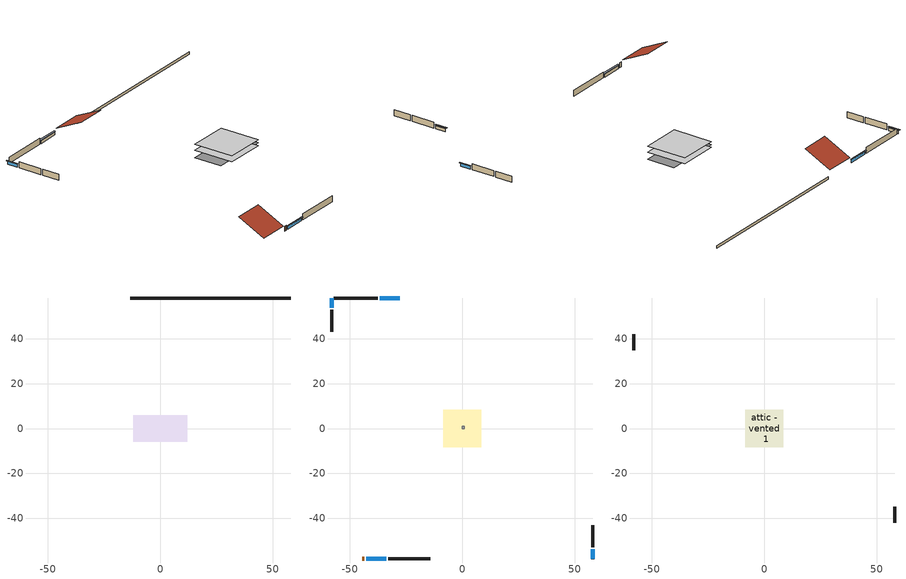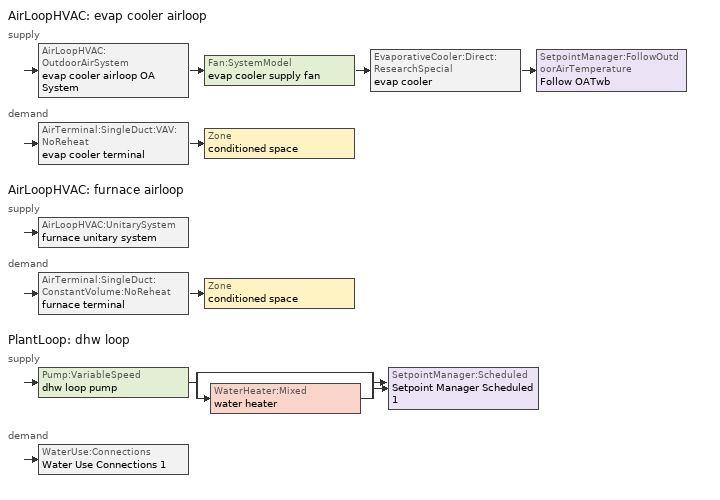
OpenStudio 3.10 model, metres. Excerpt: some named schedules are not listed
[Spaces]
crawlspace - unvented 1
 floor foundation (Slab1 construction): -11.91,-5.96 -11.91,5.96 11.91,5.96 11.91,-5.96 z-0.91
 wall foundation (FoundationWall1 construction): 58.06,58.06 -13.41,58.06 z-0.91:0
conditioned space 1
 floor to crawlspace - unvented 1 (Floor1 construction): -8.42,-8.42 -8.42,8.42 8.42,8.42 8.42,-8.42 z0
 wall outside (Wall1 construction): -37.59,58.06 -57.13,58.06 z0:2.44
 wall outside (Wall2 construction): 58.06,-52.73 58.06,-42.96 z0:2.44
 wall outside (Wall3 construction): -32.96,-58.06 -14.19,-58.06 z0:2.44
 wall outside (Wall4 construction): -58.06,52.73 -58.06,42.96 z0:2.44
 wall outside (AdiabaticWallConstruction): -27.86,58.06 -36.66,58.06 / 58.06,-58.06 58.06,-53.66 / -42.69,-58.06 -33.89,-58.06 / -58.06,58.06 -58.06,53.66 z0:1.19
 wall outside (AdiabaticWallConstruction 1): -44.53,-58.06 -43.62,-58.06 z0:2.03
 window (WindowConstruction): -27.86,58.06 -36.66,58.06 z0:1.19
 window (WindowConstruction 1): 58.06,-58.06 58.06,-53.66 z0:1.19
 window (WindowConstruction 2): -42.69,-58.06 -33.89,-58.06 z0:1.19
 window (WindowConstruction 3): -58.06,58.06 -58.06,53.66 z0:1.19
 door (Door): -44.53,-58.06 -43.62,-58.06 z0:2.03
furnace airloop ret air space
 floor adiabatic (AdiabaticConst): 0,0 0,1 1,1 1,0 z0
 wall adiabatic (AdiabaticConst): 0,1 0,0 1,0 1,1 0,1 z0:1
 ceiling adiabatic (AdiabaticConst): 1,0 1,1 0,1 0,0 z1
attic - vented 1
 floor to conditioned space 1 (Floor2 construction Reversed): -8.42,-8.42 -8.42,8.42 8.42,8.42 8.42,-8.42 z2.44
 wall outside (Wall5 construction): 58.06,-42.03 58.06,-34.76 z0:2.44
 wall outside (Wall6 construction): -58.06,42.03 -58.06,34.76 z0:2.44
 roof outside (Roof1 construction): -26.93,58.06,2.44 -26.93,46.79,8.07 -14.34,46.79,8.07 -14.34,58.06,2.44
 roof outside (Roof2 construction): -45.46,-58.06,2.44 -45.46,-46.79,8.07 -58.06,-46.79,8.07 -58.06,-58.06,2.44
shading: -36.97,58.06 -27.56,58.06 -27.56,58.67 -36.97,58.67 z1.49; 58.06,-53.35 58.06,-58.36 58.67,-58.36 58.67,-53.35 z1.49; -33.58,-58.06 -42.99,-58.06 -42.99,-58.67 -33.58,-58.67 z1.49; -58.06,53.35 -58.06,58.36 -58.67,58.36 -58.67,53.35 z1.49
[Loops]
AirLoopHVAC 'evap cooler airloop'
 supply: AirLoopHVAC:OutdoorAirSystem 'evap cooler airloop OA System' > Fan:SystemModel 'evap cooler supply fan' > EvaporativeCooler:Direct:ResearchSpecial 'evap cooler' > SetpointManager:FollowOutdoorAirTemperature 'Follow OATwb'
 demand: AirTerminal:SingleDuct:VAV:NoReheat 'evap cooler terminal' > Zone 'conditioned space'
AirLoopHVAC 'furnace airloop'
 supply: AirLoopHVAC:UnitarySystem 'furnace unitary system'
 demand: AirTerminal:SingleDuct:ConstantVolume:NoReheat 'furnace terminal' > Zone 'conditioned space'
PlantLoop 'dhw loop'
 supply: Pump:VariableSpeed 'dhw loop pump' > split
  | bypass
  | WaterHeater:Mixed 'water heater'
  join > SetpointManager:Scheduled 'Setpoint Manager Scheduled 1'
 demand: WaterUse:Connections 'Water Use Connections 1'
[Site]
Buffalo Niagara Intl Ap_NY: Latitude {deg}=42.93; Longitude {deg}=-78.73; Time Zone {hr}=-5; Elevation {m}=215; Terrain=Suburbs; Keep Site Location Information=Yes
[Site:GroundTemperature:Shallow]
4.30207, 2.29327, 2.1324, 3.08568, 6.91256, 10.7216, 14.0239, 16.1158, 16.2935, 14.5921, 11.374, 7.68183
[Site:WaterMainsTemperature]
Calculation Method=Schedule; Temperature Schedule=mains temperature schedule
[Building]
Building 1
[Material] Roughness=Rough
Name | Thickness {m} | Conductivity {W/m-K} | Density {kg/m3} | Specific Heat {J/kg-K} | Thermal Absorptance | Solar Absorptance | Visible Absorptance
asphalt or fiberglass shingles | 0.00635 | 0.162714 | 1121.4 | 1465.45 | 0.9 | 0.85 | 0.85
roof rigid ins | 0.00281632 | 0.029427 | 32.04 | 1214.23 | 0.9 | 0.7 | 0.7
osb sheathing 0.5 in. | 0.0127 | 0.115458 | 512.64 | 1214.23 | 0.9 | 0.6 | 0.6
wood siding | 0.0254 | 0.102417 | 544.68 | 1172.36 | 0.9 | 0.7 | 0.7
osb sheathing 0.5 in. 1 | 0.0127 | 0.115458 | 512.64 | 1214.23 | 0.9 | 0.7 | 0.7
wall stud and cavity | 0.1397 | 0.0929022 | 139.0536 | 1170.24 | 0.9 | 0.7 | 0.7
gypsum board | 0.0127 | 0.160291 | 801 | 837.4 | 0.9 | 0.6 | 0.6
wall stud and cavity 1 | 0.1397 | 0.727959 | 139.0536 | 1170.24 | 0.9 | 0.6 | 0.6
floor stud and cavity | 0.1397 | 0.21683 | 92.3553 | 1139.71 | 0.9 | 0.7 | 0.7
floor rigid ins | 0.103632 | 0.029427 | 32.04 | 1214.23 | 0.9 | 0.7 | 0.7
osb sheathing 0.75 in. | 0.01905 | 0.115458 | 512.64 | 1214.23 | 0.9 | 0.7 | 0.7
floor covering | 0.0127 | 0.0433444 | 54.468 | 1339.84 | 0.9 | 0.6 | 0.6
ceiling loosefill ins | 0.169333 | 0.0480833 | 16.02 | 1046.75 | 0.9 | 0.7 | 0.7
ceiling stud and cavity | 0.1397 | 0.0824711 | 65.682 | 1177.47 | 0.9 | 0.7 | 0.7
concrete 8.0 in. | 0.2032 | 1.803125 | 2242.8 | 837.4 | 0.9 | 0.7 | 0.7
soil 0.5 in. | 0.0127 | 1.731 | 1842.3 | 418.7 | 0.9 | 0.7 | 0.7
wood siding 1; wood siding 2 | 0.0254 | 0.102417 | 544.68 | 1172.36
wall rigid ins | 0.512978 | 0.029427 | 32.04 | 1214.23 | 0.9 | 0.7 | 0.7
wall stud and cavity 2 | 0.0889 | 0.380278 | 52.3479 | 1209.89 | 0.9 | 0.7 | 0.7
door material | 0.04445 | 0.0716541 | 512.64 | 1214.23 | 0.9 | 0.7 | 0.7
wall stud and cavity 3 | 0.0889 | 0.391764 | 83.0341 | 1211.67 | 0.9 | 0.7 | 0.7
furniture material conditioned space 1 | 0.1524 | 0.115458 | 640.8 | 1214.23 | 0.9 | 0.6 | 0.6
[Construction]
Roof1 construction; Roof2 construction: asphalt or fiberglass shingles, roof rigid ins, osb sheathing 0.5 in.
Wall1 construction; Wall2 construction; Wall3 construction; Wall4 construction: wood siding, osb sheathing 0.5 in. 1, wall stud and cavity, gypsum board
Wall5 construction; Wall6 construction: wood siding, osb sheathing 0.5 in. 1, wall stud and cavity 1
Floor1 construction: floor stud and cavity, floor rigid ins, osb sheathing 0.75 in., floor covering
Floor2 construction Reversed: gypsum board, ceiling stud and cavity, ceiling loosefill ins
FoundationWall1 construction: concrete 8.0 in.
Slab1 construction: soil 0.5 in.
WindowConstruction; WindowConstruction 1; WindowConstruction 2; WindowConstruction 3: WindowMaterial
AdiabaticWallConstruction: wood siding 1, wall rigid ins, wall stud and cavity 2, gypsum board
Door: door material
AdiabaticWallConstruction 1: wood siding 2, wall rigid ins, wall stud and cavity 2, gypsum board
PartitionWallConstruction: gypsum board, wall stud and cavity 3, gypsum board
furniture construction conditioned space 1: furniture material conditioned space 1
AdiabaticConst: Adiabatic
[WindowMaterial:SimpleGlazingSystem]
WindowMaterial: U-Factor {W/m2-K}=2.10086; Solar Heat Gain Coefficient=0.3
[Material:NoMass]
Adiabatic: Roughness=Rough; Thermal Resistance {m2-K/W}=176.1
[ThermalZone] Multiplier=1; Use Ideal Air Loads=No
Name | Volume {m3} | Thermostat
conditioned space | 692.064 | conditioned space temperature setpoint
attic - vented | 356.391
crawlspace - unvented | 259.524
furnace airloop ret air zone | 1
[Sizing:Zone] Zone Cooling Design Supply Air Temperature Input Method=SupplyAirTemperature; Zone Cooling Design Supply Air Temperature {C}=14; Zone Cooling Design Supply Air Temperature Difference {deltaC}=11.11; Zone Heating Design Supply Air Temperature Input Method=SupplyAirTemperature; Zone Heating Design Supply Air Temperature {C}=40; Zone Heating Design Supply Air Temperature Difference {deltaC}=11.11; Zone Cooling Design Supply Air Humidity Ratio {kg-H2O/kg-air}=0.0085; Zone Heating Design Supply Air Humidity Ratio {kg-H2O/kg-air}=0.008; Cooling Design Air Flow Method=DesignDay; Heating Design Air Flow Method=DesignDay; Account for Dedicated Outdoor Air System=No; Dedicated Outdoor Air System Control Strategy=NeutralSupplyAir; Dedicated Outdoor Air Low Setpoint Temperature for Design {C}=autosize; Dedicated Outdoor Air High Setpoint Temperature for Design {C}=autosize; Zone Load Sizing Method=Sensible Load Only No Latent Load; Zone Latent Cooling Design Supply Air Humidity Ratio Input Method=HumidityRatioDifference; Zone Cooling Design Supply Air Humidity Ratio Difference {kgWater/kgDryAir}=0.005; Zone Latent Heating Design Supply Air Humidity Ratio Input Method=HumidityRatioDifference; Zone Humidification Design Supply Air Humidity Ratio Difference {kgWater/kgDryAir}=0.005; Sizing Option=Coincident
conditioned space; attic - vented; crawlspace - unvented; furnace airloop ret air zone
[Zone equipment]
conditioned space: evap cooler terminal, furnace terminal
[Space]
Name | Thermal Zone | Volume {m3}
conditioned space 1 | conditioned space | 692.064
attic - vented 1 | attic - vented | 356.391
crawlspace - unvented 1 | crawlspace - unvented | 259.524
furnace airloop ret air space | furnace airloop ret air zone
[ThermostatSetpoint:DualSetpoint]
conditioned space temperature setpoint: Heating Setpoint Temperature Schedule=heating setpoint; Cooling Setpoint Temperature Schedule=cooling setpoint; Temperature Difference Between Cutout And Setpoint {deltaC}=0
[Foundation:Kiva]
Foundation Kiva 1: Initial Indoor Air Temperature {C}=0.1092; Wall Height Above Grade {m}=0; Wall Depth Below Slab {m}=0.2032
[Foundation:Kiva:Settings]
Soil Conductivity {W/m-K}=1.731; Soil Density {kg/m3}=1842.3; Soil Specific Heat {J/kg-K}=418.7; Ground Solar Absorptivity=0.9; Ground Thermal Absorptivity=0.9; Ground Surface Roughness {m}=0.03; Far-Field Width {m}=40; Deep-Ground Boundary Condition=ZeroFlux; Deep-Ground Depth {m}=40; Minimum Cell Dimension {m}=0.2; Maximum Cell Growth Coefficient=3; Simulation Timestep=Timestep
[SurfaceProperty:ExposedFoundationPerimeter]
Slab1: Exposed Perimeter Calculation Method=TotalExposedPerimeter; Total Exposed Perimeter {m}=71.46544
[SurfaceProperty:IncidentSolarMultiplier] Incident Solar Multiplier=1; Incident Solar Multiplier Schedule=trans schedule winter=0.857 summer=0.857
Window1; Window2; Window3; Window4
[InternalMass:Definition] Design Level Calculation Method=SurfaceArea
Name | Construction | Surface Area {m2}
partition wall mass | PartitionWallConstruction | 283.819
furniture mass conditioned space 1 | furniture construction conditioned space 1 | 113.528
[InternalMass] Space or SpaceType=conditioned space 1; Multiplier=1
Name | Internal Mass Definition
partition wall mass | partition wall mass
furniture mass conditioned space 1 | furniture mass conditioned space 1
[EvaporativeCooler:Direct:ResearchSpecial]
evap cooler: Availability Schedule=Always On Discrete; Cooler Design Effectiveness=0.72; Recirculating Water Pump Power Consumption {W}=0; Primary Air Design Flow Rate {m3/s}=2.8836; Drift Loss Fraction=0; Blowdown Concentration Ratio=0; Water Pump Power Sizing Factor {W/(m3/s)}=0.1; Evaporative Operation Minimum Drybulb Temperature=0; Evaporative Operation Maximum Limit Wetbulb Temperature=50; Evaporative Operation Maximum Limit Drybulb Temperature=50
[AirLoopHVAC] Availability Schedule=Always On Discrete; Design Return Air Flow Fraction of Supply Air Flow=1
Name | Design Supply Air Flow Rate {m3/s}
evap cooler airloop | 2.8836
furnace airloop | 0.819301
[Sizing:System] Central Heating Maximum System Air Flow Ratio=0.3; Preheat Design Temperature {C}=7; Preheat Design Humidity Ratio {kg-H2O/kg-Air}=0.008; Precool Design Temperature {C}=12.8; Precool Design Humidity Ratio {kg-H2O/kg-Air}=0.008; Central Cooling Design Supply Air Temperature {C}=12.8; Central Heating Design Supply Air Temperature {C}=16.7; 100% Outdoor Air in Cooling=Yes; 100% Outdoor Air in Heating=Yes; Central Cooling Design Supply Air Humidity Ratio {kg-H2O/kg-Air}=0.0085; Zone Maximum Outdoor Air Fraction=1; Cooling Supply Air Flow Rate Per Floor Area {m3/s-m2}=0.00996765; Cooling Fraction of Autosized Cooling Supply Air Flow Rate=1; Cooling Supply Air Flow Rate Per Unit Cooling Capacity {m3/s-W}=3.94755e-05; Heating Supply Air Flow Rate Per Floor Area {m3/s-m2}=0.00996765; Heating Fraction of Autosized Heating Supply Air Flow Rate=1; Heating Fraction of Autosized Cooling Supply Air Flow Rate=1; Heating Supply Air Flow Rate Per Unit Heating Capacity {m3/s-W}=3.15882e-05; Cooling Design Capacity Method=CoolingDesignCapacity; Cooling Design Capacity {W}=autosize; Cooling Design Capacity Per Floor Area {W/m2}=234.7; Fraction of Autosized Cooling Design Capacity=1; Heating Design Capacity Method=HeatingDesignCapacity; Heating Design Capacity {W}=autosize; Heating Design Capacity Per Floor Area {W/m2}=157; Fraction of Autosized Heating Design Capacity=1; Central Cooling Capacity Control Method=OnOff; Occupant Diversity=autosize
evap cooler airloop; furnace airloop
[AirTerminal:SingleDuct:VAV:NoReheat]
evap cooler terminal: Availability Schedule=Always On Discrete; Maximum Air Flow Rate {m3/s}=2.8836; Zone Minimum Air Flow Input Method=Constant; Constant Minimum Air Flow Fraction=0; Fixed Minimum Air Flow Rate {m3/s}=0; Control For Outdoor Air=No
[Fan:SystemModel] Availability Schedule=Always On Discrete; Speed Control Method=Discrete; Electric Power Minimum Flow Rate Fraction=0.2; Design Pressure Rise {Pa}=500; Motor Efficiency=1; Motor In Air Stream Fraction=1; Design Electric Power Consumption {W}=autosize; Design Power Sizing Method=PowerPerFlow; Electric Power Per Unit Flow Rate Per Unit Pressure {W-s/m3-Pa}=1.66667; Fan Total Efficiency=0.7; Motor Loss Radiative Fraction=0; Speed Flow Fraction 1=1; Speed Electric Power Fraction 1=1
Name | Design Maximum Air Flow Rate {m3/s} | Electric Power Per Unit Flow Rate {W/(m3/s)}
evap cooler supply fan | 2.8836 | 471.801
furnace supply fan | 0.819301 | 1059.44
[EnergyManagementSystem:Sensor]
Name | Output Variable or Output Meter Index Key | Output Variable or Output Meter
evap_cooler_supply_fan_s | evap cooler supply fan | Fan Electricity Energy
evap_cooler_s | evap cooler | Evaporative Cooler Water Volume
furnace_supply_fan_s | furnace supply fan | Fan Electricity Energy
furnace_htg_coil_s | furnace htg coil | Heating Coil Heating Energy
water_heater_energy | water heater | Water Heater FuelOilNo2 Rate
water_heater_on_cycle_parasitic | water heater | Water Heater On Cycle Parasitic Electricity Rate
water_heater_off_cycle_parasitic | water heater | Water Heater Off Cycle Parasitic Electricity Rate
fridge_tin_s; tin_s | conditioned space | Zone Mean Air Temperature
out_pb_s |  | Site Outdoor Air Barometric Pressure
out_wt_s |  | Site Outdoor Air Humidity Ratio
win_s | conditioned space | Zone Air Humidity Ratio
site_vw_s |  | Site Wind Speed
tout_s | conditioned space | Zone Outdoor Air Drybulb Temperature
cool_season | cooling season schedule | Schedule Value
furnace_airloop_Fan_RTF_s | furnace supply fan | Fan Runtime Fraction
evap_cooler_airloop_Fan_RTF_s | evap cooler supply fan | Fan Runtime Fraction
furnace_airloop_AH_MFR_s | Node 15 | System Node Mass Flow Rate
furnace_airloop_AH_VFR_s | Node 15 | System Node Current Density Volume Flow Rate
furnace_airloop_AH_Tout_s | Node 15 | System Node Temperature
furnace_airloop_AH_Wout_s | Node 15 | System Node Humidity Ratio
furnace_airloop_RA_T_s | Node 18 | System Node Temperature
furnace_airloop_Ra_W_s | Node 18 | System Node Humidity Ratio
furnace_airloop_0_DZ_T_s | crawlspace - unvented | Zone Air Temperature
furnace_airloop_0_DZ_W_s | crawlspace - unvented | Zone Mean Air Humidity Ratio
natural_vent_s | natural vent schedule | Schedule Value
htg_sp_s | heating setpoint | Schedule Value
clg_sp_s | cooling setpoint | Schedule Value
mech_vent_range_fan_0_sch_s | mech vent range fan 0 schedule | Schedule Value
mech_vent_bath_fan_0_sch_s | mech vent bath fan 0 schedule | Schedule Value
clothes_dryer_exhaust_0_sch_s | clothes_dryer | Schedule Value
conditioned_space_htg_unmet_s | conditioned space | Zone Heating Setpoint Not Met Time
conditioned_space_clg_unmet_s | conditioned space | Zone Cooling Setpoint Not Met Time
htg_load_cond |  | Heating:EnergyTransfer:Zone:CONDITIONED SPACE
clg_load_cond |  | Cooling:EnergyTransfer:Zone:CONDITIONED SPACE
htg_load_duct |  | Heating:EnergyTransfer:Zone:FURNACE AIRLOOP RET AIR ZONE
clg_load_duct |  | Cooling:EnergyTransfer:Zone:FURNACE AIRLOOP RET AIR ZONE
[EnergyManagementSystem:Program]
evap_cooler_supply_fan_disaggregate_program: Set evap_cooler_supply_fan_clg = 0; If evap_cooler_s > 0; Set evap_cooler_supply_fan_clg = evap_cooler_supply_fan_s; EndIf
furnace_supply_fan_disaggregate_program: Set furnace_supply_fan_primary_htg = 0; If furnace_htg_coil_s > 0; Set furnace_supply_fan_primary_htg = furnace_supply_fan_s; EndIf
water_heater_EC_adj: If WarmupFlag == 0; Set dhw_e_cons = water_heater_energy + water_heater_on_cycle_parasitic + water_heater_off_cycle_parasitic; Set water_heater_ec_adj_act = 0.0 * dhw_e_cons / 1; EndIf
fridge_schedule_program: Set Tin = fridge_tin_s*(9.0/5.0)+32.0; Set fridge_schedule_act = 0; If (Hour == 0); Set fridge_schedule_act = (-0.487+0.019*Tin); ElseIf (Hour == 1); Set fridge_schedule_act = (-0.34+0.016*Tin); ElseIf (Hour == 2); Set fridge_schedule_act = (-0.37+0.017*Tin); ElseIf (Hour == 3); Set fridge_schedule_act = (-0.361+0.016*Tin); ElseIf (Hour == 4); Set fridge_schedule_act = (-0.515+0.018*Tin); ElseIf (Hour == 5); Set fridge_schedule_act = (-0.684+0.021*Tin); ElseIf (Hour == 6); Set fridge_schedule_act = (-0.471+0.019*Tin); ElseIf (Hour == 7); Set fridge_schedule_act = (-0.159+0.015*Tin); ElseIf (Hour == 8); Set fridge_schedule_act = (-0.079+0.015*Tin); ElseIf (Hour == 9); Set fridge_schedule_act = (-0.417+0.019*Tin); ElseIf (Hour == 10); Set fridge_schedule_act = (-0.411+0.018*Tin); ElseIf (Hour == 11); Set fridge_schedule_act = (-0.386+0.018*Tin); ElseIf (Hour == 12); Set fridge_schedule_act = (-0.24+0.016*Tin); ElseIf (Hour == 13); Set fridge_schedule_act = (-0.314+0.017*Tin); ElseIf (Hour == 14); Set fridge_schedule_act = (-0.16+0.015*Tin); ElseIf (Hour == 15); Set fridge_schedule_act = (-0.121+0.015*Tin); ElseIf (Hour == 16); Set fridge_schedule_act = (-0.469+0.02*Tin); ElseIf (Hour == 17); Set fridge_schedule_act = (-0.412+0.02*Tin); ElseIf (Hour == 18); Set fridge_schedule_act = (-0.091+0.017*Tin); ElseIf (Hour == 19); Set fridge_schedule_act = (0.077+0.014*Tin); ElseIf (Hour == 20); Set fridge_schedule_act = (-0.118+0.016*Tin); ElseIf (Hour == 21); Set fridge_schedule_act = (-0.247+0.017*Tin); ElseIf (Hour == 22); Set fridge_schedule_act = (-0.445+0.019*Tin); ElseIf (Hour == 23); Set fridge_schedule_act = (-0.544+0.02*Tin); EndIf
furnace_airloop_0_duct_program: Set furnace_airloop_AH_MFR = furnace_airloop_AH_MFR_s; Set furnace_airloop_Fan_RTF = 0; Set furnace_airloop_Fan_RTF = furnace_airloop_Fan_RTF + furnace_airloop_Fan_RTF_s; Set furnace_airloop_AH_VFR = furnace_airloop_AH_VFR_s; Set furnace_airloop_AH_Tout = furnace_airloop_AH_Tout_s; Set furnace_airloop_AH_Wout = furnace_airloop_AH_Wout_s; Set furnace_airloop_RA_T = furnace_airloop_RA_T_s; Set furnace_airloop_Ra_W = furnace_airloop_Ra_W_s; Set furnace_airloop_0_DZ_T = furnace_airloop_0_DZ_T_s; Set furnace_airloop_0_DZ_W = furnace_airloop_0_DZ_W_s; Run furnace_airloop_0_duct_subroutine; Set furnace_airloop_0_SupSensLkToCond_act = furnace_airloop_0_SupSensLkToCond; Set furnace_airloop_0_SupLatLkToCond_act = furnace_airloop_0_SupLatLkToCond; Set furnace_airloop_0_SupCondToLv_act = furnace_airloop_0_SupCondToLv; Set furnace_airloop_0_RetSensLkToRP_act = furnace_airloop_0_RetSensLkToRP; Set furnace_airloop_0_RetLatLkToRP_act = furnace_airloop_0_RetLatLkToRP; Set furnace_airloop_0_RetCondToRP_act = furnace_airloop_0_RetCondToRP; Set furnace_airloop_0_RetCondToDZ_act = furnace_airloop_0_RetCondToDZ; Set furnace_airloop_0_SupCondToDZ_act = furnace_airloop_0_SupCondToDZ; Set furnace_airloop_0_SupSensLkToDZ_act = furnace_airloop_0_SupSensLkToDZ; Set furnace_airloop_0_SupLatLkToDZ_act = furnace_airloop_0_SupLatLkToDZ; Set furnace_airloop_0_ZoneMixDZToCond_mix_act = furnace_airloop_0_ZoneMixDZToCond; Set furnace_airloop_0_ZoneMixCondToDZ_mix_act = furnace_airloop_0_ZoneMixCondToDZ
natural_vent_program: Set Tin = tin_s; Set Tout = tout_s; Set Wout = out_wt_s; Set Pbar = out_pb_s; Set Phiout = (@RhFnTdbWPb Tout Wout Pbar); Set MaxHR = 0.0115; Set Tnvsp = (htg_sp_s + clg_sp_s) / 2; Set NVavail = natural_vent_s; Set ClgSsnAvail = cool_season; Set Qnv = 0; Set Qwhf = 0; Set whole_house_fan_mix_act = 0; Set whole_house_fan_act = 0; If ((Wout < MaxHR) && (Tin > Tout) && (Tin > Tnvsp) && (ClgSsnAvail > 0)); Set WHF_Flow = 0; Set Adj = (Tin-Tnvsp)/(Tin-Tout); Set Adj = (@Min Adj 1); Set Adj = (@Max Adj 0); If (WHF_Flow > 0); Set Qwhf = WHF_Flow*Adj; Set whole_house_fan_mix_act = WHF_Flow*Adj; Set WHF_W = 0; Set whole_house_fan_act = WHF_W*Adj; ElseIf (NVavail > 0); Set NVArea = 12615.824058624003; Set Cs = 8.968567957270247e-05; Set Cw = 6.158219665777789e-05; Set Tdiff = Tin-Tout; Set dT = (@Abs Tdiff); Set Vwind = site_vw_s; Set SGNV = NVArea*Adj*((((Cs*dT)+(Cw*(Vwind^2)))^0.5)/1000); Set MaxNV = 3.844798503936001; Set Qnv = (@Min SGNV MaxNV); EndIf; EndIf; Set natural_vent_flow_act = Qnv; Set whole_house_fan_flow_act = Qwhf; Set natural_vent_program_Qnv = Qnv; Set natural_vent_program_Qwhf = Qwhf
crawlspace_unvented_1_duct_leakage_imbalance_infil_program: Set Qducts = 0; Set Qducts = Qducts - furnace_airloop_0_DuctImbalLkSupFanEquivDZ; Set Qducts = Qducts + furnace_airloop_0_DuctImbalLkExhFanEquivDZ; Set crawlspace_unvented_1_duct_leakage_imbalance_infil_flow_act = (@Abs(Qducts))
infil_program: Set p_m = 0.14; Set p_s = 0.22; Set s_m = 270; Set s_s = 370; Set z_m = 9.99744; Set z_s = 2.4384; Set f_t = (((s_m/z_m)^p_m)*((z_s/s_s)^p_s)); Set Tdiff = tin_s-tout_s; Set dT = @Abs Tdiff; Set c = 0.0833; Set Cs = 0.0567; Set Cw = 0.1627; Set n = 0.65; Set sft = (f_t*0.5); Set temp1 = ((c*Cw)*((sft*site_vw_s)^(2*n)))^2; Set Qinf = (((c*Cs*(dT^n))^2)+temp1)^0.5; Set Qinf = (@Max Qinf 0); Set mech_vent_house_fan_sensible_load_act = 0.0; Set mech_vent_house_fan_latent_load_act = 0.0; Set OASupInPb = out_pb_s; Set OASupInTemp = tout_s; Set OASupInW = out_wt_s; Set OASupRho = (@RhoAirFnPbTdbW OASupInPb OASupInTemp OASupInW); Set OASupCp = (@CpAirFnW OASupInW); Set OASupInEnth = (@HFnTdbW OASupInTemp OASupInW); Set ZoneTemp = tin_s; Set ZoneW = win_s; Set ZoneCp = (@CpAirFnW ZoneW); Set ZoneAirEnth = (@HFnTdbW ZoneTemp ZoneW); Set mech_vent_house_fan_cfis_act = 0.0; Set QWHV_cfis_sup = 0.0; Set QWHV_cfis_suppl_sup = 0.0; Set QWHV_cfis_suppl_exh = 0.0; Set Qrange = 0; Set Qrange = Qrange + 0.04719 * mech_vent_range_fan_0_sch_s; Set Qbath = 0; Set Qbath = Qbath + 0.04719 * mech_vent_bath_fan_0_sch_s; Set Qdryer = 0; Set Qdryer = Qdryer + 0.15118 * clothes_dryer_exhaust_0_sch_s; Set QWHV_sup = 0.0; Set QWHV_exh = 0.0; Set Qsupply = QWHV_sup + QWHV_cfis_sup + QWHV_cfis_suppl_sup; Set Qexhaust = Qrange + Qbath + Qdryer + QWHV_exh + QWHV_cfis_suppl_exh; Set Qfan = (@Max Qexhaust Qsupply); Set Qducts = 0; Set Qducts = Qducts - furnace_airloop_0_DuctImbalLkSupFanEquivCond; Set Qducts = Qducts + furnace_airloop_0_DuctImbalLkExhFanEquivCond; If Qducts < 0; Set Qsupply = Qsupply - Qducts; Else; Set Qexhaust = Qexhaust + Qducts; EndIf; Set Qfan_with_ducts = (@Max Qexhaust Qsupply); Set Qimb = (@Abs (Qsupply - Qexhaust)); If Qinf + Qimb > 0; Set Qtot = Qfan_with_ducts + (Qinf^2) / (Qinf + Qimb); Else; Set Qtot = Qfan_with_ducts; EndIf; Set Qinf_adj = Qtot - Qfan; Set infil_flow_act = Qinf_adj; Set infil_program_Qinf = Qinf_adj; Set infil_program_Qfan = Qfan; Set Qload = Qfan; Set Effectiveness_Sens = 0.0; Set Effectiveness_Lat = 0.0; Set Fan_MFR = Qload * OASupRho; Set ZoneInEnth = OASupInEnth; Set ZoneInTemp = OASupInTemp; Set FanTotalToCond = Fan_MFR * (ZoneInEnth - ZoneAirEnth); Set FanSensToCond = Fan_MFR * ZoneCp * (ZoneInTemp - ZoneTemp); Set FanLatToCond = FanTotalToCond - FanSensToCond; Set mech_vent_house_fan_sensible_load_act = mech_vent_house_fan_sensible_load_act + FanSensToCond; Set mech_vent_house_fan_latent_load_act = mech_vent_house_fan_latent_load_act + FanLatToCond
unmet_hours_program: Set htg_unmet_hours = 0; Set clg_unmet_hours = 0; Set unit_htg_unmet_hours = 0; If ((DayOfYear >= 1) && (DayOfYear <= 365)); Set unit_htg_unmet_hours = unit_htg_unmet_hours + conditioned_space_htg_unmet_s; If unit_htg_unmet_hours > htg_unmet_hours; Set htg_unmet_hours = unit_htg_unmet_hours; EndIf; EndIf; Set unit_clg_unmet_hours = 0; If ((DayOfYear >= 1) && (DayOfYear <= 365)); Set unit_clg_unmet_hours = unit_clg_unmet_hours + conditioned_space_clg_unmet_s; If unit_clg_unmet_hours > clg_unmet_hours; Set clg_unmet_hours = unit_clg_unmet_hours; EndIf; EndIf
total_loads_program: Set loads_htg_tot = 0; Set loads_clg_tot = 0; If htg_load_cond > 0; Set loads_htg_tot = loads_htg_tot + (htg_load_cond - clg_load_cond) * 1.0; Set loads_htg_tot = loads_htg_tot + (htg_load_duct - clg_load_duct) * 1.0; EndIf; Set loads_htg_tot = (@Max loads_htg_tot 0); If clg_load_cond > 0; Set loads_clg_tot = loads_clg_tot + (clg_load_cond - htg_load_cond) * 1.0; Set loads_clg_tot = loads_clg_tot + (clg_load_duct - htg_load_duct) * 1.0; EndIf; Set loads_clg_tot = (@Max loads_clg_tot 0)
total_airflows_program: Set total_infil_flow_rate = 0; Set total_mechvent_flow_rate = 0; Set total_natvent_flow_rate = 0; Set total_whf_flow_rate = 0; Set total_infil_flow_rate = total_infil_flow_rate + (infil_program_Qinf * 1); Set total_mechvent_flow_rate = total_mechvent_flow_rate + (infil_program_Qfan * 1); Set total_natvent_flow_rate = total_natvent_flow_rate + (natural_vent_program_Qnv * 1); Set total_whf_flow_rate = total_whf_flow_rate + (natural_vent_program_Qwhf * 1)
[EnergyManagementSystem:ProgramCallingManager]
evap_cooler_supply_fan_disaggregate_program_calling_manager: EndOfSystemTimestepBeforeHVACReporting; evap_cooler_supply_fan_disaggregate_program
furnace_supply_fan_disaggregate_program_calling_manager: EndOfSystemTimestepBeforeHVACReporting; furnace_supply_fan_disaggregate_program
water_heater_EC_adj_ProgramManager: EndOfSystemTimestepBeforeHVACReporting; water_heater_EC_adj
fridge_schedule_program_calling_manager: BeginZoneTimestepAfterInitHeatBalance; fridge_schedule_program
furnace_airloop_0_duct_program_calling_manager: EndOfSystemTimestepAfterHVACReporting; furnace_airloop_0_duct_program
natural_vent_program_calling_manager: BeginZoneTimestepAfterInitHeatBalance; natural_vent_program
crawlspace_unvented_1_duct_leakage_imbalance_infil_program_calling_manager: BeginZoneTimestepAfterInitHeatBalance; crawlspace_unvented_1_duct_leakage_imbalance_infil_program
infil_program_calling_manager: BeginZoneTimestepAfterInitHeatBalance; infil_program
unmet_hours_program_calling_manager: EndOfZoneTimestepBeforeZoneReporting; unmet_hours_program
total_loads_program_calling_manager: EndOfZoneTimestepAfterZoneReporting; total_loads_program
total_airflows_program_calling_manager: EndOfZoneTimestepAfterZoneReporting; total_airflows_program
[EnergyManagementSystem:OutputVariable] Type of Data in Variable=Summed; Update Frequency=SystemTimestep; Units=J
Name | EMS Variable | EMS Program or Subroutine
evap cooler supply fan disaggregate clg | evap_cooler_supply_fan_clg | evap_cooler_supply_fan_disaggregate_program
furnace supply fan disaggregate htg primary | furnace_supply_fan_primary_htg | furnace_supply_fan_disaggregate_program
[Controller:OutdoorAir]
evap cooler airloop OA Controller: Minimum Outdoor Air Flow Rate {m3/s}=0; Maximum Outdoor Air Flow Rate {m3/s}=2.8836; Economizer Control Type=NoEconomizer; Economizer Control Action Type=ModulateFlow; Economizer Maximum Limit Dry-Bulb Temperature {C}=28; Economizer Maximum Limit Enthalpy {J/kg}=64000; Lockout Type=NoLockout; Minimum Limit Type=FixedMinimum; Minimum Fraction of Outdoor Air Schedule=Always On Discrete; Controller Mechanical Ventilation=Controller Mechanical Ventilation 1; High Humidity Control=No; High Humidity Outdoor Air Flow Ratio=1; Control High Indoor Humidity Based on Outdoor Humidity Ratio=Yes; Heat Recovery Bypass Control Type=BypassWhenWithinEconomizerLimits; Economizer Operation Staging=InterlockedWithMechanicalCooling
[Controller:MechanicalVentilation]
Controller Mechanical Ventilation 1: Availability Schedule=Always On Discrete
[AirLoopHVAC:OutdoorAirSystem]
evap cooler airloop OA System: Controller=evap cooler airloop OA Controller
[SetpointManager:FollowOutdoorAirTemperature]
Follow OATwb: Control Variable=Temperature; Reference Temperature Type=OutdoorAirWetBulb; Offset Temperature Difference {deltaC}=0; Maximum Setpoint Temperature {C}=80; Minimum Setpoint Temperature {C}=6
[Coil:Heating:Gas]
furnace htg coil: Availability Schedule=Always On Discrete; Gas Burner Efficiency=0.78; Nominal Capacity {W}=25444.1; On Cycle Parasitic Electric Load {W}=0; Off Cycle Parasitic Gas Load {W}=0; Fuel Type=FuelOilNo2
[AirLoopHVAC:UnitarySystem]
furnace unitary system: Control Type=Load; Controlling Zone or Thermostat Location=conditioned space; Dehumidification Control Type=None; Availability Schedule=Always On Discrete; Supply Fan=furnace supply fan; Fan Placement=BlowThrough; Supply Air Fan Operating Mode Schedule=furnace auto fan schedule; Heating Coil=furnace htg coil; DX Heating Coil Sizing Ratio=1; Use DOAS DX Cooling Coil=No; DOAS DX Cooling Coil Leaving Minimum Air Temperature {C}=2; Latent Load Control=SensibleOnlyLoadControl; Supply Air Flow Rate Method During Cooling Operation=SupplyAirFlowRate; Supply Air Flow Rate During Cooling Operation {m3/s}=0; Supply Air Flow Rate Method During Heating Operation=SupplyAirFlowRate; Supply Air Flow Rate During Heating Operation {m3/s}=0.819301; Supply Air Flow Rate Method When No Cooling or Heating is Required=SupplyAirFlowRate; Supply Air Flow Rate When No Cooling or Heating is Required {m3/s}=0; No Load Supply Air Flow Rate Control Set To Low Speed=Yes; Maximum Supply Air Temperature {C}=48.8889; Maximum Outdoor Dry-Bulb Temperature for Supplemental Heater Operation {C}=21; Ancilliary On-Cycle Electric Power {W}=0; Ancilliary Off-Cycle Electric Power {W}=0
[AirTerminal:SingleDuct:ConstantVolume:NoReheat]
furnace terminal: Availability Schedule=Always On Discrete; Maximum Air Flow Rate {m3/s}=0.819301
[External:File]
External File 1: File=in.schedules.csv
[ElectricEquipment:Definition] Design Level Calculation Method=EquipmentLevel
Name | Design Level {W} | Fraction Latent | Fraction Radiant | Fraction Lost
ceiling fan | 58.3651 | 0 | 0.558 | 0
clothes washer | 1243.65 | 0.03 | 0.162 | 0.7
clothes dryer | 485.805 | 0.015 | 0.081 | 0.85
dishwasher | 724.42 | 0.3 | 0.18 | 0.4
fridge | 78.8813 | 0 | 0.6 | 0
cooking range | 102.038 | 0.16 | 0.384 | 0.2
misc tv | 407.323 | 0 | 0.6 | 0
misc plug loads | 514.959 | 0.045 | 0.513 | 0.1
whole house fan; mech vent house fan | 0 | 0 | 0 | 1
mech vent house fan cfis | 0 | 0 | 0 | 0
mech vent range fan 0; mech vent bath fan 0 | 30 | 0 | 0 | 1
[ElectricEquipment] Space or SpaceType=conditioned space 1
Name | Electric Equipment Definition | Schedule
ceiling fan | ceiling fan | ceiling_fan
clothes washer | clothes washer | clothes_washer
clothes dryer | clothes dryer | clothes_dryer
dishwasher | dishwasher | dishwasher
fridge | fridge | fridge schedule
cooking range | cooking range | cooking_range
misc tv | misc tv | plug_loads_tv
misc plug loads | misc plug loads | plug_loads_other
whole house fan | whole house fan | Always On Discrete
mech vent house fan | mech vent house fan | mech vent house fan schedule
mech vent house fan cfis | mech vent house fan cfis | mech vent house fan cfis schedule
mech vent range fan 0 | mech vent range fan 0 | mech vent range fan 0 schedule
mech vent bath fan 0 | mech vent bath fan 0 | mech vent bath fan 0 schedule
[PlantLoop]
dhw loop: Fluid Type=Water; Glycol Concentration=0; Maximum Loop Flow Rate {m3/s}=0.01; Plant Loop Volume {m3}=0.003; Load Distribution Scheme=Optimal
[Sizing:Plant]
dhw loop: Loop Type=Heating; Design Loop Exit Temperature {C}=52.6667; Loop Design Temperature Difference {deltaC}=5.55556; Sizing Option=NonCoincident; Zone Timesteps in Averaging Window=1; Coincident Sizing Factor Mode=None
[Pump:VariableSpeed]
dhw loop pump: Rated Flow Rate {m3/s}=0.01; Rated Pump Head {Pa}=1; Rated Power Consumption {W}=0; Motor Efficiency=0.85; Fraction of Motor Inefficiencies to Fluid Stream=0; Coefficient 1 of the Part Load Performance Curve=0; Coefficient 2 of the Part Load Performance Curve=1; Coefficient 3 of the Part Load Performance Curve=0; Coefficient 4 of the Part Load Performance Curve=0; Minimum Flow Rate {m3/s}=0; Pump Control Type=Intermittent; Skin Loss Radiative Fraction=0.5; Design Power Sizing Method=PowerPerFlowPerPressure; Design Electric Power per Unit Flow Rate {W/(m3/s)}=348701.1; Design Shaft Power per Unit Flow Rate per Unit Head {W-s/m3-Pa}=1.28205; Design Minimum Flow Rate Fraction=0
[SetpointManager:Scheduled]
Setpoint Manager Scheduled 1: Control Variable=Temperature; Schedule=dhw temp
[WaterHeater:Mixed]
water heater: Tank Volume {m3}=0.143846; Setpoint Temperature Schedule=water heater setpoint; Deadband Temperature Difference {deltaC}=2; Maximum Temperature Limit {C}=99; Heater Control Type=Cycle; Heater Maximum Capacity {W}=10550.6; Heater Minimum Capacity {W}=0; Heater Fuel Type=FuelOilNo2; Heater Thermal Efficiency=0.785176; Off Cycle Parasitic Fuel Consumption Rate {W}=0; Off Cycle Parasitic Fuel Type=Electricity; Off Cycle Parasitic Heat Fraction to Tank=0; On Cycle Parasitic Fuel Consumption Rate {W}=0; On Cycle Parasitic Fuel Type=Electricity; On Cycle Parasitic Heat Fraction to Tank=0; Ambient Temperature Indicator=ThermalZone; Ambient Temperature Thermal Zone=conditioned space; Off Cycle Loss Coefficient to Ambient Temperature {W/K}=2.30013; Off Cycle Loss Fraction to Thermal Zone=0.91; On Cycle Loss Coefficient to Ambient Temperature {W/K}=2.30013; On Cycle Loss Fraction to Thermal Zone=1; Use Side Effectiveness=1; Source Side Effectiveness=1; Use Side Design Flow Rate {m3/s}=autosize; Source Side Design Flow Rate {m3/s}=autosize; Indirect Water Heating Recovery Time {hr}=1.5; Source Side Flow Control Mode=IndirectHeatPrimarySetpoint
[WaterHeater:Sizing]
water heater: Design Mode=PeakDraw; Time Storage Can Meet Peak Draw {hr}=0.538503; Time for Tank Recovery {hr}=0; Nominal Tank Volume for Autosizing Plant Connections {m3}=1
[OtherEquipment:Definition] Design Level Calculation Method=EquipmentLevel
Name | Design Level {W} | Fraction Latent | Fraction Radiant | Fraction Lost
water heater energy adjustment1 | 0.01 | 0 | 0 | 1
clothes dryer 2 | 6453.99 | 0.015 | 0.081 | 0.85
cooking range 2 | 2990.45 | 0.16 | 0.384 | 0.2
general water use sensible | -52.5013 | 0 | 0.6 | 0
general water use latent | 53.2715 | 1 | 0 | 0
furnace airloop_0 SupSensLkToCond; furnace airloop_0 SupCondToLv; furnace airloop_0 RetCondToRP; furnace airloop_0 RetSensLkToRP; furnace airloop_0 SupCondToDZ; furnace airloop_0 RetCondToDZ; furnace airloop_0 SupSensLkToDZ; mech vent house fan sensible load | 0 | 0 | 0 | 0
furnace airloop_0 SupLatLkToCond; furnace airloop_0 RetLatLkToRP; furnace airloop_0 SupLatLkToDZ; mech vent house fan latent load | 0 | 1 | 0 | 0
[OtherEquipment]
Name | Other Equipment Definition | Space or SpaceType | Schedule | Fuel Type
water heater energy adjustment1 | water heater energy adjustment1 | conditioned space 1 | Always On Discrete | FuelOilNo2
clothes dryer 1 | clothes dryer 2 | conditioned space 1 | clothes_dryer | FuelOilNo2
cooking range 1 | cooking range 2 | conditioned space 1 | cooking_range | FuelOilNo2
general water use sensible | general water use sensible | conditioned space 1 | general water use schedule
general water use latent | general water use latent | conditioned space 1 | general water use schedule
furnace airloop_0 SupSensLkToCond | furnace airloop_0 SupSensLkToCond | conditioned space 1 | Always On Discrete
furnace airloop_0 SupLatLkToCond | furnace airloop_0 SupLatLkToCond | conditioned space 1 | Always On Discrete
furnace airloop_0 SupCondToLv | furnace airloop_0 SupCondToLv | conditioned space 1 | Always On Discrete
furnace airloop_0 RetCondToRP | furnace airloop_0 RetCondToRP | furnace airloop ret air space | Always On Discrete
furnace airloop_0 RetSensLkToRP | furnace airloop_0 RetSensLkToRP | furnace airloop ret air space | Always On Discrete
furnace airloop_0 RetLatLkToRP | furnace airloop_0 RetLatLkToRP | furnace airloop ret air space | Always On Discrete
furnace airloop_0 SupCondToDZ | furnace airloop_0 SupCondToDZ | crawlspace - unvented 1 | Always On Discrete
furnace airloop_0 RetCondToDZ | furnace airloop_0 RetCondToDZ | crawlspace - unvented 1 | Always On Discrete
furnace airloop_0 SupSensLkToDZ | furnace airloop_0 SupSensLkToDZ | crawlspace - unvented 1 | Always On Discrete
furnace airloop_0 SupLatLkToDZ | furnace airloop_0 SupLatLkToDZ | crawlspace - unvented 1 | Always On Discrete
mech vent house fan sensible load | mech vent house fan sensible load | conditioned space 1 | Always On Discrete
mech vent house fan latent load | mech vent house fan latent load | conditioned space 1 | Always On Discrete
[EnergyManagementSystem:Actuator]
Name | Actuated Component | Actuated Component Type | Actuated Component Control Type | Zone or Space
water_heater_ec_adj_act | water heater energy adjustment1 | OtherEquipment | Power Level | conditioned space 1
fridge_schedule_act | fridge schedule | Schedule:Constant | Schedule Value
furnace_airloop_0_SupSensLkToCond_act | furnace airloop_0 SupSensLkToCond | OtherEquipment | Power Level | conditioned space 1
furnace_airloop_0_SupLatLkToCond_act | furnace airloop_0 SupLatLkToCond | OtherEquipment | Power Level | conditioned space 1
furnace_airloop_0_SupCondToLv_act | furnace airloop_0 SupCondToLv | OtherEquipment | Power Level | conditioned space 1
furnace_airloop_0_RetCondToRP_act | furnace airloop_0 RetCondToRP | OtherEquipment | Power Level | furnace airloop ret air space
furnace_airloop_0_RetSensLkToRP_act | furnace airloop_0 RetSensLkToRP | OtherEquipment | Power Level | furnace airloop ret air space
furnace_airloop_0_RetLatLkToRP_act | furnace airloop_0 RetLatLkToRP | OtherEquipment | Power Level | furnace airloop ret air space
furnace_airloop_0_SupCondToDZ_act | furnace airloop_0 SupCondToDZ | OtherEquipment | Power Level | crawlspace - unvented 1
furnace_airloop_0_RetCondToDZ_act | furnace airloop_0 RetCondToDZ | OtherEquipment | Power Level | crawlspace - unvented 1
furnace_airloop_0_SupSensLkToDZ_act | furnace airloop_0 SupSensLkToDZ | OtherEquipment | Power Level | crawlspace - unvented 1
furnace_airloop_0_SupLatLkToDZ_act | furnace airloop_0 SupLatLkToDZ | OtherEquipment | Power Level | crawlspace - unvented 1
furnace_airloop_0_ZoneMixDZToCond_mix_act | furnace airloop_0 ZoneMixDZToCond mix | ZoneMixing | Air Exchange Flow Rate
furnace_airloop_0_ZoneMixCondToDZ_mix_act | furnace airloop_0 ZoneMixCondToDZ mix | ZoneMixing | Air Exchange Flow Rate
natural_vent_flow_act | natural vent flow | Zone Infiltration | Air Exchange Flow Rate
whole_house_fan_flow_act | whole house fan flow | Zone Infiltration | Air Exchange Flow Rate
whole_house_fan_act | whole house fan | ElectricEquipment | Electricity Rate | conditioned space 1
whole_house_fan_mix_act | whole house fan mix | ZoneMixing | Air Exchange Flow Rate
crawlspace_unvented_1_duct_leakage_imbalance_infil_flow_act | crawlspace_unvented 1 duct leakage imbalance infil flow | Zone Infiltration | Air Exchange Flow Rate
mech_vent_house_fan_cfis_act | mech vent house fan cfis | ElectricEquipment | Electricity Rate | conditioned space 1
mech_vent_house_fan_sensible_load_act | mech vent house fan sensible load | OtherEquipment | Power Level | conditioned space 1
mech_vent_house_fan_latent_load_act | mech vent house fan latent load | OtherEquipment | Power Level | conditioned space 1
infil_flow_act | infil flow | Zone Infiltration | Air Exchange Flow Rate
[WaterUse:Connections]
Water Use Connections 1: Drain Water Heat Exchanger Type=None; Drain Water Heat Exchanger Destination=Plant; Water Use Equipment Name 1=dhw fixtures; Water Use Equipment Name 2=dhw distribution waste; Water Use Equipment Name 3=clothes washer; Water Use Equipment Name 4=dishwasher
[WaterUse:Equipment:Definition]
Name | Peak Flow Rate {m3/s} | Target Temperature Schedule
dhw fixtures | 1.79434e-05 | mixed water temperature schedule
dhw distribution waste | 6.16797e-06 | mixed water temperature schedule
clothes washer | 5.17561e-06
dishwasher | 5.01845e-06
[WaterUse:Equipment]
Name | Water Use Equipment Definition | Flow Rate Fraction Schedule
dhw fixtures | dhw fixtures | hot_water_fixtures
dhw distribution waste | dhw distribution waste | hot_water_fixtures
clothes washer | clothes washer | hot_water_clothes_washer
dishwasher | dishwasher | hot_water_dishwasher
[Lights:Definition]
interior lighting: Design Level Calculation Method=LightingLevel; Lighting Level {W}=1403.41; Fraction Radiant=0.6; Fraction Visible=0.2; Return Air Fraction=0
[Lights]
interior lighting: Lights Definition=interior lighting; Space or SpaceType=conditioned space 1; Schedule=lighting_interior; Fraction Replaceable=1
[Exterior:Lights:Definition]
exterior lighting: Design Level {W}=58.1671
[Exterior:Lights]
exterior lighting: Exterior Lights Definition=exterior lighting; Schedule=exterior lighting schedule
[People:Definition]
occupants: Number of People Calculation Method=People; Number of People {people}=3; Fraction Radiant=0.314171; Sensible Heat Fraction=0.56303; Carbon Dioxide Generation Rate {m3/s-W}=0; Enable ASHRAE 55 Comfort Warnings=No; Mean Radiant Temperature Calculation Type=EnclosureAveraged
[People]
occupants: People Definition=occupants; Space or SpaceType=conditioned space 1; Number of People Schedule=occupants; Activity Level Schedule=occupants activity schedule; Multiplier=1
[EnergyManagementSystem:InternalVariable] Internal Data Type=Fan Maximum Mass Flow Rate
Name | Internal Data Index Key
furnace_airloop_max_sup_fan_mfr | furnace supply fan
evap_cooler_airloop_max_sup_fan_mfr | evap cooler supply fan
[AirLoopHVAC:ReturnPlenum]
Air Loop HVAC Return Plenum 1: ThermalZone=furnace airloop ret air zone
[ZoneMixing] Schedule=Always On Continuous; Design Flow Rate Calculation Method=Flow/Zone; Design Flow Rate {m3/s}=0
Name | Zone or Space | Source Zone or Space
furnace airloop_0 ZoneMixDZToCond mix | conditioned space | crawlspace - unvented
furnace airloop_0 ZoneMixCondToDZ mix | crawlspace - unvented | conditioned space
whole house fan mix | attic - vented | conditioned space
[EnergyManagementSystem:Subroutine]
furnace_airloop_0_duct_subroutine: Set AH_MFR = furnace_airloop_AH_MFR / 1; If AH_MFR > 0; Set AH_Tout = furnace_airloop_AH_Tout; Set AH_Wout = furnace_airloop_AH_Wout; Set RA_T = furnace_airloop_RA_T; Set RA_W = furnace_airloop_Ra_W; Set Fan_RTF = furnace_airloop_Fan_RTF; Set DZ_T = furnace_airloop_0_DZ_T; Set DZ_W = furnace_airloop_0_DZ_W; Set AH_VFR = furnace_airloop_AH_VFR / 1; Set h_SA = (@HFnTdbW AH_Tout AH_Wout); Set h_RA = (@HFnTdbW RA_T RA_W); Set h_fg = (@HfgAirFnWTdb AH_Wout AH_Tout); Set h_DZ = (@HFnTdbW DZ_T DZ_W); Set air_cp = 1006.0; Set f_sup = 0.10000000000000002; Set f_ret = 0.1; Set sup_lk_mfr = f_sup * AH_MFR; Set ret_lk_mfr = f_ret * AH_MFR; Set SupTotLkToCond = sup_lk_mfr*(h_RA - h_SA); Set SupLatLkToCond = sup_lk_mfr*h_fg*(RA_W-AH_Wout); Set SupSensLkToCond = SupTotLkToCond-SupLatLkToCond; Set supply_ua = 255.946; Set eTm = 0-((Fan_RTF/(AH_MFR*air_cp))*supply_ua); Set t_sup = DZ_T+((AH_Tout-DZ_T)*(@Exp eTm)); Set SupCondToCond = AH_MFR*air_cp*(t_sup-AH_Tout); Set SupCondToDZ = 0-SupCondToCond; Set return_ua = 47.397; Set eTm = 0-((Fan_RTF/(AH_MFR*air_cp))*return_ua); Set t_ret = DZ_T+((RA_T-DZ_T)*(@Exp eTm)); Set RetCondToRP = AH_MFR*air_cp*(t_ret-RA_T); Set RetCondToDZ = 0-RetCondToRP; Set RetLatLkToRP = 0; Set RetSensLkToRP = ret_lk_mfr*air_cp*(DZ_T-RA_T); Set SupTotLkToDZ = sup_lk_mfr*(h_SA-h_DZ); Set SupLatLkToDZ = sup_lk_mfr*h_fg*(AH_Wout-DZ_W); Set SupSensLkToDZ = SupTotLkToDZ-SupLatLkToDZ; Set FracOutsideToCond = 0.5; Set FracOutsideToDZ = 0.0; Set FracCondToOutside = 0.0; Set FracDZToOutside = 0.5; Set FracDZToCond = 0.5; Set FracCondToDZ = 0.0; Set lk_imbal_vfr = @ABS(f_sup - f_ret) * AH_VFR; Set ImbalLkCondToDZ = lk_imbal_vfr * FracCondToDZ; Set ImbalLkDZToCond = lk_imbal_vfr * FracDZToCond; Set ImbalLkOutsideToCond = lk_imbal_vfr * FracOutsideToCond; Set ImbalLkOutsideToDZ = lk_imbal_vfr * FracOutsideToDZ; Set ImbalLkCondToOutside = lk_imbal_vfr * FracCondToOutside; Set ImbalLkDZToOutside = lk_imbal_vfr * FracDZToOutside; Else; Set SupLatLkToCond = 0; Set SupSensLkToCond = 0; Set SupCondToCond = 0; Set RetCondToRP = 0; Set RetLatLkToRP = 0; Set RetSensLkToRP = 0; Set RetCondToDZ = 0; Set SupCondToDZ = 0; Set SupLatLkToDZ = 0; Set SupSensLkToDZ = 0; Set ImbalLkCondToDZ = 0; Set ImbalLkDZToCond = 0; Set ImbalLkOutsideToCond = 0; Set ImbalLkOutsideToDZ = 0; Set ImbalLkCondToOutside = 0; Set ImbalLkDZToOutside = 0; EndIf; Set furnace_airloop_0_SupLatLkToCond = SupLatLkToCond; Set furnace_airloop_0_SupSensLkToCond = SupSensLkToCond; Set furnace_airloop_0_SupCondToLv = SupCondToCond; Set furnace_airloop_0_RetCondToRP = RetCondToRP; Set furnace_airloop_0_RetLatLkToRP = RetLatLkToRP; Set furnace_airloop_0_RetSensLkToRP = RetSensLkToRP; Set furnace_airloop_0_RetCondToDZ = RetCondToDZ; Set furnace_airloop_0_SupCondToDZ = SupCondToDZ; Set furnace_airloop_0_SupLatLkToDZ = SupLatLkToDZ; Set furnace_airloop_0_SupSensLkToDZ = SupSensLkToDZ; Set furnace_airloop_0_ZoneMixCondToDZ = ImbalLkCondToDZ; Set furnace_airloop_0_ZoneMixDZToCond = ImbalLkDZToCond; Set furnace_airloop_0_DuctImbalLkSupFanEquivCond = ImbalLkCondToOutside; Set furnace_airloop_0_DuctImbalLkExhFanEquivCond = ImbalLkOutsideToCond; Set furnace_airloop_0_DuctImbalLkSupFanEquivDZ = ImbalLkDZToOutside; Set furnace_airloop_0_DuctImbalLkExhFanEquivDZ = ImbalLkOutsideToDZ
[SpaceInfiltration:DesignFlowRate] Schedule=Always On Discrete; Density Basis=Outdoor
Name | Space or SpaceType | Design Flow Rate Calculation Method | Design Flow Rate {m3/s} | Air Changes per Hour {1/hr} | Constant Term Coefficient | Temperature Term Coefficient | Velocity Term Coefficient | Velocity Squared Term Coefficient
natural vent flow; whole house fan flow; infil flow | conditioned space 1 | Flow/Space | 0
infil crawlspace - unvented 1 | crawlspace - unvented 1 | AirChanges/Hour |  | 0.1 | 1 | 0 | 0 | 0
crawlspace_unvented 1 duct leakage imbalance infil flow | crawlspace - unvented 1 | Flow/Space | 0
[SpaceInfiltration:EffectiveLeakageArea]
infil attic - vented 1: Space or SpaceType=attic - vented 1; Schedule=Always On Discrete; Effective Air Leakage Area {cm2}=9459.68; Stack Coefficient=0.000261957; Wind Coefficient=3.89868e-05
[Schedule:Ruleset]
Name | Default Day Schedule
heating setpoint | heating setpoint default day
cooling setpoint | cooling setpoint default day
exterior lighting schedule | exterior lighting schedule default day
general water use schedule | general water use schedule default day
cooling season schedule | cooling season schedule default day
natural vent schedule | natural vent schedule default day
mech vent range fan 0 schedule | mech vent range fan 0 schedule default day
mech vent bath fan 0 schedule | mech vent bath fan 0 schedule default day
[Schedule:Day]
heating setpoint default day; cooling setpoint default day; exterior lighting schedule default day; general water use schedule default day; cooling season schedule default day; natural vent schedule default day; mech vent range fan 0 schedule default day; mech vent bath fan 0 schedule default day: 24, 0, 0
exterior lighting schedule day: 1, 0, 0.566667, 3, 0, 0.524167, 5, 0, 0.495833, 6, 0, 0.5525, 7, 0, 0.623333, 8, 0, 0.580833, 9, 0, 0.439167, 10, 0, 0.354167, 12, 0, 0.34, 13, 0, 0.354167, 14, 0, 0.396667, 15, 0, 0.425, 16, 0, 0.495833, 17, 0, 0.623333, 18, 0, 0.793333, 19, 0, 0.906667, 20, 0, 0.963333, 21, 0, 0.991667, 22, 0, 0.920833, 23, 0, 0.793333, 24, 0, 0.665833
exterior lighting schedule day 1: 1, 0, 0.528571, 3, 0, 0.488929, 5, 0, 0.4625, 6, 0, 0.515357, 7, 0, 0.581429, 8, 0, 0.541786, 9, 0, 0.409643, 10, 0, 0.330357, 12, 0, 0.317143, 13, 0, 0.330357, 14, 0, 0.37, 15, 0, 0.396429, 16, 0, 0.4625, 17, 0, 0.581429, 18, 0, 0.74, 19, 0, 0.845714, 20, 0, 0.898571, 21, 0, 0.925, 22, 0, 0.858929, 23, 0, 0.74, 24, 0, 0.621071
exterior lighting schedule day 2: 1, 0, 0.485714, 3, 0, 0.449286, 5, 0, 0.425, 6, 0, 0.473571, 7, 0, 0.534286, 8, 0, 0.497857, 9, 0, 0.376429, 10, 0, 0.303571, 12, 0, 0.291429, 13, 0, 0.303571, 14, 0, 0.34, 15, 0, 0.364286, 16, 0, 0.425, 17, 0, 0.534286, 18, 0, 0.68, 19, 0, 0.777143, 20, 0, 0.825714, 21, 0, 0.85, 22, 0, 0.789286, 23, 0, 0.68, 24, 0, 0.570714
exterior lighting schedule day 3: 1, 0, 0.442857, 3, 0, 0.409643, 5, 0, 0.3875, 6, 0, 0.431786, 7, 0, 0.487143, 8, 0, 0.453929, 9, 0, 0.343214, 10, 0, 0.276786, 12, 0, 0.265714, 13, 0, 0.276786, 14, 0, 0.31, 15, 0, 0.332143, 16, 0, 0.3875, 17, 0, 0.487143, 18, 0, 0.62, 19, 0, 0.708571, 20, 0, 0.752857, 21, 0, 0.775, 22, 0, 0.719643, 23, 0, 0.62, 24, 0, 0.520357
exterior lighting schedule day 4: 1, 0, 0.4, 3, 0, 0.37, 5, 0, 0.35, 6, 0, 0.39, 7, 0, 0.44, 8, 0, 0.41, 9, 0, 0.31, 10, 0, 0.25, 12, 0, 0.24, 13, 0, 0.25, 14, 0, 0.28, 15, 0, 0.3, 16, 0, 0.35, 17, 0, 0.44, 18, 0, 0.56, 19, 0, 0.64, 20, 0, 0.68, 21, 0, 0.7, 22, 0, 0.65, 23, 0, 0.56, 24, 0, 0.47
general water use schedule day: 1, 0, 0.315068, 3, 0, 0.287671, 4, 0, 0.342466, 5, 0, 0.369863, 6, 0, 0.520548, 7, 0, 0.60274, 8, 0, 0.534247, 10, 0, 0.506849, 11, 0, 0.465753, 14, 0, 0.479452, 15, 0, 0.534247, 16, 0, 0.589041, 17, 0, 0.69863, 18, 0, 0.876712, 19, 0, 0.890411, 20, 0, 0.986301, 21, 0, 1, 22, 0, 0.863014, 23, 0, 0.616438, 24, 0, 0.465753
mech vent range fan 0 schedule day: 18, 0, 0, 19, 0, 1, 24, 0, 0
mech vent bath fan 0 schedule day: 7, 0, 0, 8, 0, 1, 24, 0, 0
[Schedule:Rule] Apply Monday=Yes; Apply Wednesday=Yes; Apply Friday=Yes; Date Specification Type=DateRange; Start Day=1
Name | Schedule Ruleset | Rule Order | Day Schedule | Apply Sunday | Apply Tuesday | Apply Thursday | Apply Saturday | Start Month | End Month | End Day
heating setpoint allday rule | heating setpoint | 0 | heating setpoint day | Yes | Yes | Yes | Yes | 1 | 12 | 31
cooling setpoint allday rule | cooling setpoint | 0 | cooling setpoint day | Yes | Yes | Yes | Yes | 1 | 12 | 31
exterior lighting schedule allday rule | exterior lighting schedule | 11 | exterior lighting schedule day | Yes | Yes | Yes | Yes | 1 | 1 | 31
exterior lighting schedule allday rule 1 | exterior lighting schedule | 10 | exterior lighting schedule day 1 | Yes | Yes | Yes | Yes | 2 | 2 | 28
exterior lighting schedule allday rule 2 | exterior lighting schedule | 9 | exterior lighting schedule day 2 | Yes | Yes | Yes | Yes | 3 | 3 | 31
exterior lighting schedule allday rule 3 | exterior lighting schedule | 8 | exterior lighting schedule day 3 | Yes | Yes | Yes | Yes | 4 | 4 | 30
exterior lighting schedule allday rule 4 | exterior lighting schedule | 7 | exterior lighting schedule day 4 | Yes | Yes | Yes | Yes | 5 | 5 | 31
exterior lighting schedule allday rule 5 | exterior lighting schedule | 6 | exterior lighting schedule day 5 | Yes | Yes | Yes | Yes | 6 | 6 | 30
exterior lighting schedule allday rule 6 | exterior lighting schedule | 5 | exterior lighting schedule day 6 | Yes | Yes | Yes | Yes | 7 | 7 | 31
exterior lighting schedule allday rule 7 | exterior lighting schedule | 4 | exterior lighting schedule day 7 | Yes | Yes | Yes | Yes | 8 | 8 | 31
exterior lighting schedule allday rule 8 | exterior lighting schedule | 3 | exterior lighting schedule day 8 | Yes | Yes | Yes | Yes | 9 | 9 | 30
exterior lighting schedule allday rule 9 | exterior lighting schedule | 2 | exterior lighting schedule day 9 | Yes | Yes | Yes | Yes | 10 | 10 | 31
exterior lighting schedule allday rule 10 | exterior lighting schedule | 1 | exterior lighting schedule day 10 | Yes | Yes | Yes | Yes | 11 | 11 | 30
exterior lighting schedule allday rule 11 | exterior lighting schedule | 0 | exterior lighting schedule day 11 | Yes | Yes | Yes | Yes | 12 | 12 | 31
general water use schedule allday rule | general water use schedule | 0 | general water use schedule day | Yes | Yes | Yes | Yes | 1 | 12 | 31
cooling season schedule allday rule | cooling season schedule | 2 | cooling season schedule day | Yes | Yes | Yes | Yes | 1 | 5 | 31
cooling season schedule allday rule 1 | cooling season schedule | 1 | cooling season schedule day 1 | Yes | Yes | Yes | Yes | 6 | 9 | 30
cooling season schedule allday rule 2 | cooling season schedule | 0 | cooling season schedule day 2 | Yes | Yes | Yes | Yes | 10 | 12 | 31
natural vent schedule rule | natural vent schedule | 0 | natural vent schedule day | No | No | No | No | 1 | 12 | 31
mech vent range fan 0 schedule allday rule | mech vent range fan 0 schedule | 0 | mech vent range fan 0 schedule day | Yes | Yes | Yes | Yes | 1 | 12 | 31
mech vent bath fan 0 schedule allday rule | mech vent bath fan 0 schedule | 0 | mech vent bath fan 0 schedule day | Yes | Yes | Yes | Yes | 1 | 12 | 31
[Schedule:Constant]
Name | Value
trans schedule winter=0.857 summer=0.857 | 0.857
Always On Discrete; Always On Continuous; mech vent house fan schedule; mech vent house fan cfis schedule | 1
furnace auto fan schedule; fridge schedule | 0
dhw temp; water heater setpoint | 52.6667
mixed water temperature schedule | 40.5556
occupants activity schedule | 117.228
[Schedule:File] External File=External File 1; Rows to Skip at Top=1; Number of Hours of Data=8760; Interpolate to Timestep=Yes; Minutes per Item=60; Translate File With Relative Path=Yes
Name | Column Number
ceiling_fan | 4
clothes_washer | 9
clothes_dryer | 10
dishwasher | 7
cooking_range | 11
hot_water_fixtures | 12
hot_water_clothes_washer | 8
hot_water_dishwasher | 6
lighting_interior | 5
plug_loads_tv | 3
plug_loads_other | 2
occupants | 1
